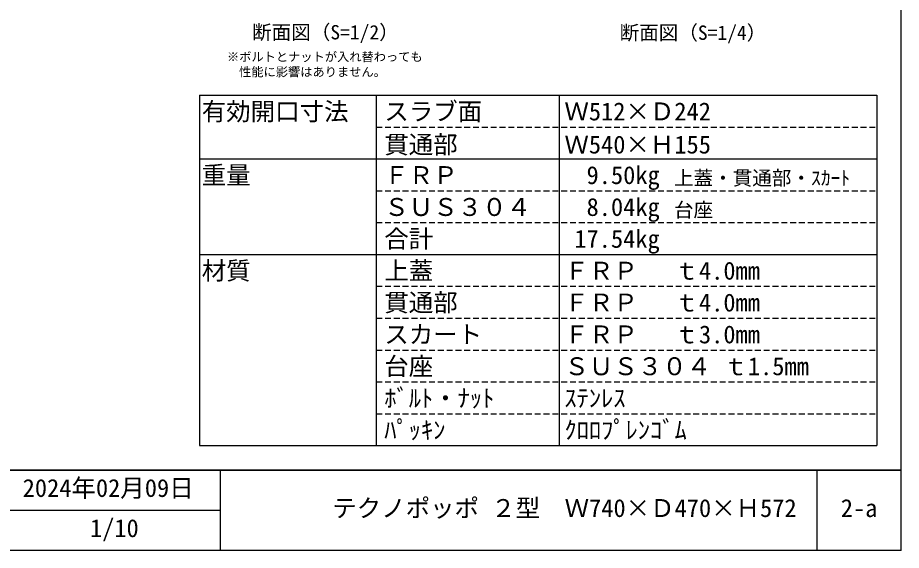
# Model space of a CAD drawing. Units: millimetres at full size, sheet at 1:10, with parts at other scales. Extents: x -10475 to 9199, y -10092 to 10143.
# Drawn here: x 7393 to 9199, y 2544 to 3634 of the extents above; entities that cross this region are included whole.
import ezdxf
from ezdxf.enums import TextEntityAlignment as Align

# ---------------------------------------------------------------- set-up
doc = ezdxf.new("R2010")
doc.units = ezdxf.units.MM
doc.header["$LTSCALE"] = 10
doc.linetypes.add('DASHED1', pattern=[1.8, 1.2, -0.6])
for name, color, linetype in [('0-2_概要', 6, 'Continuous'), ('0-F_図面枠', 7, 'Continuous'), ('E-A_タイトル', 7, 'Continuous'), ('F-B_タイトル', 2, 'Continuous')]:
    doc.layers.add(name, color=color, linetype=linetype)
doc.styles.add('ＭＳ ゴシック', font='')
doc.styles.get('ＭＳ ゴシック').set_extended_font_data('MS Gothic')

msp = doc.modelspace()

# ---------------------------------------------------------------- linework, layer by layer
at = {"layer": '0-2_概要', "color": 7}
for p, q in [((7764.44, 3475.3), (9148.81, 3475.3)), ((7764.44, 3475.3), (7764.44, 2758.43)), ((8125.67, 3475.3), (8125.67, 2758.43)), ((8499.58, 3475.3), (8499.58, 2758.43)), ((9148.81, 3475.3), (9148.81, 2758.43)), ((7764.44, 3344.96), (9148.81, 3344.96)), ((7764.44, 3149.45), (9148.81, 3149.45)), ((7764.44, 2758.43), (9148.81, 2758.43))]:
    msp.add_line(p, q, dxfattribs=at)
at = {"layer": '0-2_概要', "color": 7, "linetype": 'DASHED1'}
for p, q in [((8125.67, 3410.13), (9148.81, 3410.13)), ((8125.67, 3279.79), (9148.81, 3279.79)), ((8125.67, 3214.62), (9148.81, 3214.62)), ((8125.67, 3084.28), (9148.81, 3084.28)), ((8125.67, 3019.11), (9148.81, 3019.11)), ((8125.67, 2953.94), (9148.81, 2953.94)), ((8125.67, 2888.77), (9148.81, 2888.77)), ((8125.67, 2823.6), (9148.81, 2823.6))]:
    msp.add_line(p, q, dxfattribs=at)
at = {"layer": '0-F_図面枠'}
for p, q in [((9198.81, 2544.1), (9198.81, 5304.1)), ((5198.81, 2708.43), (9198.81, 2708.43)), ((9198.81, 2708.43), (5406.39, 2708.43)), ((7806.75, 2708.43), (7806.75, 2544.1)), ((9026.27, 2708.43), (9026.27, 2544.1)), ((7066.53, 2626.26), (7806.75, 2626.26)), ((9198.81, 2544.1), (5198.81, 2544.1))]:
    msp.add_line(p, q, dxfattribs=at)

# ---------------------------------------------------------------- texts
at = {"layer": '0-2_概要', "style": 'ＭＳ ゴシック'}
for s, p in [('有効開口寸法', (7768.99, 3412.77)), ('スラブ面', (8142.12, 3412.77)), ('Ｗ512×Ｄ242', (8510.22, 3412.77)), ('貫通部', (8142.12, 3344.96)), ('Ｗ540×Ｈ155', (8510.22, 3344.96)), ('重量', (7768.99, 3282.43)), ('ＦＲＰ', (8142.12, 3282.43)), ('9.50kg', (8555.5, 3282.43)), ('ＳＵＳ３０４', (8142.12, 3217.26)), ('8.04kg', (8555.5, 3217.26)), ('合計', (8142.12, 3152.09)), ('17.54kg', (8530.5, 3152.09)), ('材質', (7768.99, 3086.92)), ('上蓋', (8142.12, 3086.92)), ('ＦＲＰ\u3000 ｔ4.0mm', (8510.22, 3086.92)), ('貫通部', (8142.12, 3021.76)), ('ＦＲＰ\u3000 ｔ4.0mm', (8510.22, 3021.76)), ('スカート', (8142.12, 2956.59)), ('ＦＲＰ\u3000 ｔ3.0mm', (8510.22, 2956.59)), ('台座', (8142.12, 2891.42)), ('ＳＵＳ３０４ ｔ1.5mm', (8510.22, 2891.42)), ('ﾎﾞﾙﾄ・ﾅｯﾄ', (8142.12, 2826.25)), ('ｽﾃﾝﾚｽ', (8510.22, 2826.25)), ('ﾊﾟｯｷﾝ', (8142.12, 2761.08)), ('ｸﾛﾛﾌﾟﾚﾝｺﾞﾑ', (8510.22, 2761.08))]:
    msp.add_text(s, height=36.66, dxfattribs=at).set_placement(p, align=Align.BOTTOM_LEFT)
at = {"layer": '0-2_概要', "color": 7, "style": 'ＭＳ ゴシック'}
for s, p in [('上蓋・貫通部・ｽｶｰﾄ', (8734.12, 3282.43)), ('台座', (8734.12, 3217.26))]:
    msp.add_text(s, height=29.33, dxfattribs=at).set_placement(p, align=Align.BOTTOM_LEFT)
at = {"layer": '0-F_図面枠', "color": 6, "style": 'ＭＳ ゴシック'}
for s, p in [('2024年02月09日', (7403.04, 2642.35)), ('テクノポッポ ２型\u3000Ｗ740×Ｄ470×Ｈ572', (8035.69, 2601.26)), ('2-a', (9075.04, 2601.26)), ('1/10', (7540.54, 2560.18))]:
    msp.add_text(s, height=36.66, dxfattribs=at).set_placement(p, align=Align.BOTTOM_LEFT)
at = {"layer": 'E-A_タイトル', "color": 2, "style": 'ＭＳ ゴシック'}
msp.add_text('断面図（S=1/2）', height=29.33, dxfattribs=at).set_placement((7871.9, 3580.63), align=Align.BOTTOM_LEFT)
at = {"layer": 'E-A_タイトル', "color": 3, "style": 'ＭＳ ゴシック'}
for s, p in [('※ボルトとナットが入れ替わっても', (7820.57, 3539.22)), ('性能に影響はありません。', (7845.37, 3508.35))]:
    msp.add_text(s, height=18.33, dxfattribs=at).set_placement(p, align=Align.BOTTOM_LEFT)
at = {"layer": 'F-B_タイトル', "style": 'ＭＳ ゴシック'}
msp.add_text('断面図（S=1/4）', height=29.33, dxfattribs=at).set_placement((8623.01, 3579.72), align=Align.BOTTOM_LEFT)

doc.saveas('drawing.dxf')
